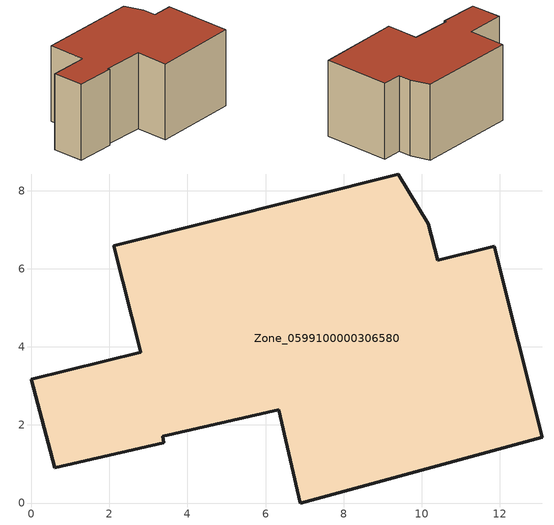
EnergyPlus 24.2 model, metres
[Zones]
Zone_0599100000306580
 floor ground (C_G): 10.41,6.22 11.86,6.58 13.09,1.68 6.89,0 6.34,2.39 3.36,1.71 3.39,1.55 0.6,0.91 0,3.17 2.8,3.87 2.11,6.6 9.41,8.43 10.18,7.16 z0
 wall outside (C_F): 3.36,1.71 6.34,2.39 6.89,0 13.09,1.68 11.86,6.58 10.41,6.22 10.18,7.16 9.41,8.43 2.11,6.6 2.8,3.87 0,3.17 0.6,0.91 3.39,1.55 3.36,1.71 z0:5.8
 roof outside (C_R): 0,3.17 0.6,0.91 3.39,1.55 3.36,1.71 6.34,2.39 6.89,0 13.09,1.68 11.86,6.58 10.41,6.22 10.18,7.16 9.41,8.43 2.11,6.6 2.8,3.87 z5.8
[BUILDING]
Pand.0599100000306580: North Axis=0; Terrain=City; Loads Convergence Tolerance Value=0.04; Temperature Convergence Tolerance Value=0.4; Solar Distribution=FullExterior; Maximum Number of Warmup Days=25; Minimum Number of Warmup Days=1
[Site:Location]
Rotterdam.The.Hague.AP_ZH_NLD Design_Conditions: Latitude=51.96; Longitude=4.45; Time Zone=1; Elevation=-4.5
[SITE:GROUNDTEMPERATURE:BUILDINGSURFACE]
18, 18, 18, 18, 18, 18, 18, 18, 18, 18, 18, 18
[MATERIAL] Thermal Absorptance=0.9; Solar Absorptance=0.7; Visible Absorptance=0.7
Name | Roughness | Thickness | Conductivity | Density | Specific Heat
G.TC.1965-1974 | MediumSmooth | 0.15 | 0.882353 | 540 | 1210
F.TC.1965-1974 | Rough | 0.3 | 0.697674 | 1920 | 840
R.TC.1965-1974 | MediumRough | 0.2 | 0.232558 | 1500 | 1000
[CONSTRUCTION]
C_G: G.TC.1965-1974
C_F: F.TC.1965-1974
C_R: R.TC.1965-1974
[ZONE]
Zone_0599100000306580: Type=1; Multiplier=1; Ceiling Height=Autocalculate; Volume=Autocalculate; Floor Area=autocalculate; Part of Total Floor Area=Yes
[ZONEINFILTRATION:DESIGNFLOWRATE]
Infil_Zone_0599100000306580: Zone or ZoneList or Space or SpaceList=Zone_0599100000306580; Schedule=AlwaysOn; Design Flow Rate Calculation Method=Flow/Area; Flow Rate per Floor Area=0.003; Constant Term Coefficient=1; Temperature Term Coefficient=0; Velocity Term Coefficient=0; Velocity Squared Term Coefficient=0
[HVACTEMPLATE:ZONE:IDEALLOADSAIRSYSTEM]
Zone_0599100000306580: Maximum Heating Supply Air Temperature=50; Minimum Cooling Supply Air Temperature=13; Maximum Heating Supply Air Humidity Ratio=0.0156; Minimum Cooling Supply Air Humidity Ratio=0.0077; Heating Limit=NoLimit; Cooling Limit=NoLimit; Dehumidification Control Type=ConstantSensibleHeatRatio; Cooling Sensible Heat Ratio=0.7; Dehumidification Setpoint=60; Humidification Control Type=None; Humidification Setpoint=30; Outdoor Air Method=None; Outdoor Air Flow Rate per Person=0.00944; Outdoor Air Flow Rate per Zone Floor Area=0; Outdoor Air Flow Rate per Zone=0; Demand Controlled Ventilation Type=None; Outdoor Air Economizer Type=NoEconomizer; Heat Recovery Type=None; Sensible Heat Recovery Effectiveness=0.7; Latent Heat Recovery Effectiveness=0.65
[ZONECONTROL:THERMOSTAT]
ThermostatControl_Zone_0599100000306580: Zone or ZoneList=Zone_0599100000306580; Control Type Schedule=DualSetpointControlType; Control 1=Thermostat_Zone_0599100000306580; Temperature Difference Between Cutout And Setpoint=0
[THERMOSTATSETPOINT:DUALSETPOINT]
Thermostat_Zone_0599100000306580: Heating Setpoint Temperature Schedule=HeatingSetpoint_Zone_0599100000306580; Cooling Setpoint Temperature Schedule=CoolingSetpoint_Zone_0599100000306580
[SCHEDULE:COMPACT]
HeatingSetpoint_Zone_0599100000306580: Through: 12/31, For: AllDays, Until: 24:00, 21
CoolingSetpoint_Zone_0599100000306580: Through: 12/31, For: AllDays, Until: 24:00, 24
DualSetpointControlType: Through: 12/31, For: AllDays, Until: 24:00, 4
AlwaysOn: Through: 12/31, For: AllDays, Until: 24:00, 1
